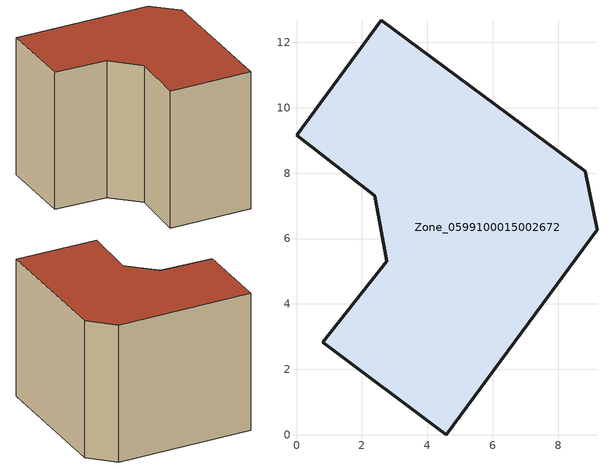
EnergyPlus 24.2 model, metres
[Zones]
Zone_0599100015002672
 floor ground (C_G): 2.59,12.67 8.83,8.06 9.19,6.26 4.59,0 0.8,2.82 2.77,5.31 2.39,7.31 0,9.15 z0.91
 wall outside (C_F): 8.83,8.06 2.59,12.67 0,9.15 2.39,7.31 2.77,5.31 0.8,2.82 4.59,0 9.19,6.26 8.83,8.06 z0.91:8.99
 roof outside (C_R): 9.19,6.26 8.83,8.06 2.59,12.67 0,9.15 2.39,7.31 2.77,5.31 0.8,2.82 4.59,0 z8.99
[BUILDING]
Pand.0599100015002672: North Axis=0; Terrain=City; Loads Convergence Tolerance Value=0.04; Temperature Convergence Tolerance Value=0.4; Solar Distribution=FullExterior; Maximum Number of Warmup Days=25; Minimum Number of Warmup Days=1
[Site:Location]
Rotterdam.The.Hague.AP_ZH_NLD Design_Conditions: Latitude=51.96; Longitude=4.45; Time Zone=1; Elevation=-4.5
[SITE:GROUNDTEMPERATURE:BUILDINGSURFACE]
18, 18, 18, 18, 18, 18, 18, 18, 18, 18, 18, 18
[MATERIAL] Thermal Absorptance=0.9; Solar Absorptance=0.7; Visible Absorptance=0.7
Name | Roughness | Thickness | Conductivity | Density | Specific Heat
G.TI.1975-1991 | MediumSmooth | 0.15 | 0.288461 | 540 | 1210
F.TI.1975-1991 | Rough | 0.3 | 0.230769 | 1920 | 840
R.TI.1975-1991 | MediumRough | 0.2 | 0.153846 | 1500 | 1000
[CONSTRUCTION]
C_G: G.TI.1975-1991
C_F: F.TI.1975-1991
C_R: R.TI.1975-1991
[ZONE]
Zone_0599100015002672: Type=1; Multiplier=1; Ceiling Height=Autocalculate; Volume=Autocalculate; Floor Area=autocalculate; Part of Total Floor Area=Yes
[ZONEINFILTRATION:DESIGNFLOWRATE]
Infil_Zone_0599100015002672: Zone or ZoneList or Space or SpaceList=Zone_0599100015002672; Schedule=AlwaysOn; Design Flow Rate Calculation Method=Flow/Area; Flow Rate per Floor Area=0.003; Constant Term Coefficient=1; Temperature Term Coefficient=0; Velocity Term Coefficient=0; Velocity Squared Term Coefficient=0
[HVACTEMPLATE:ZONE:IDEALLOADSAIRSYSTEM]
Zone_0599100015002672: Maximum Heating Supply Air Temperature=50; Minimum Cooling Supply Air Temperature=13; Maximum Heating Supply Air Humidity Ratio=0.0156; Minimum Cooling Supply Air Humidity Ratio=0.0077; Heating Limit=NoLimit; Cooling Limit=NoLimit; Dehumidification Control Type=ConstantSensibleHeatRatio; Cooling Sensible Heat Ratio=0.7; Dehumidification Setpoint=60; Humidification Control Type=None; Humidification Setpoint=30; Outdoor Air Method=None; Outdoor Air Flow Rate per Person=0.00944; Outdoor Air Flow Rate per Zone Floor Area=0; Outdoor Air Flow Rate per Zone=0; Demand Controlled Ventilation Type=None; Outdoor Air Economizer Type=NoEconomizer; Heat Recovery Type=None; Sensible Heat Recovery Effectiveness=0.7; Latent Heat Recovery Effectiveness=0.65
[ZONECONTROL:THERMOSTAT]
ThermostatControl_Zone_0599100015002672: Zone or ZoneList=Zone_0599100015002672; Control Type Schedule=DualSetpointControlType; Control 1=Thermostat_Zone_0599100015002672; Temperature Difference Between Cutout And Setpoint=0
[THERMOSTATSETPOINT:DUALSETPOINT]
Thermostat_Zone_0599100015002672: Heating Setpoint Temperature Schedule=HeatingSetpoint_Zone_0599100015002672; Cooling Setpoint Temperature Schedule=CoolingSetpoint_Zone_0599100015002672
[SCHEDULE:COMPACT]
HeatingSetpoint_Zone_0599100015002672: Through: 12/31, For: AllDays, Until: 24:00, 21
CoolingSetpoint_Zone_0599100015002672: Through: 12/31, For: AllDays, Until: 24:00, 24
DualSetpointControlType: Through: 12/31, For: AllDays, Until: 24:00, 4
AlwaysOn: Through: 12/31, For: AllDays, Until: 24:00, 1
